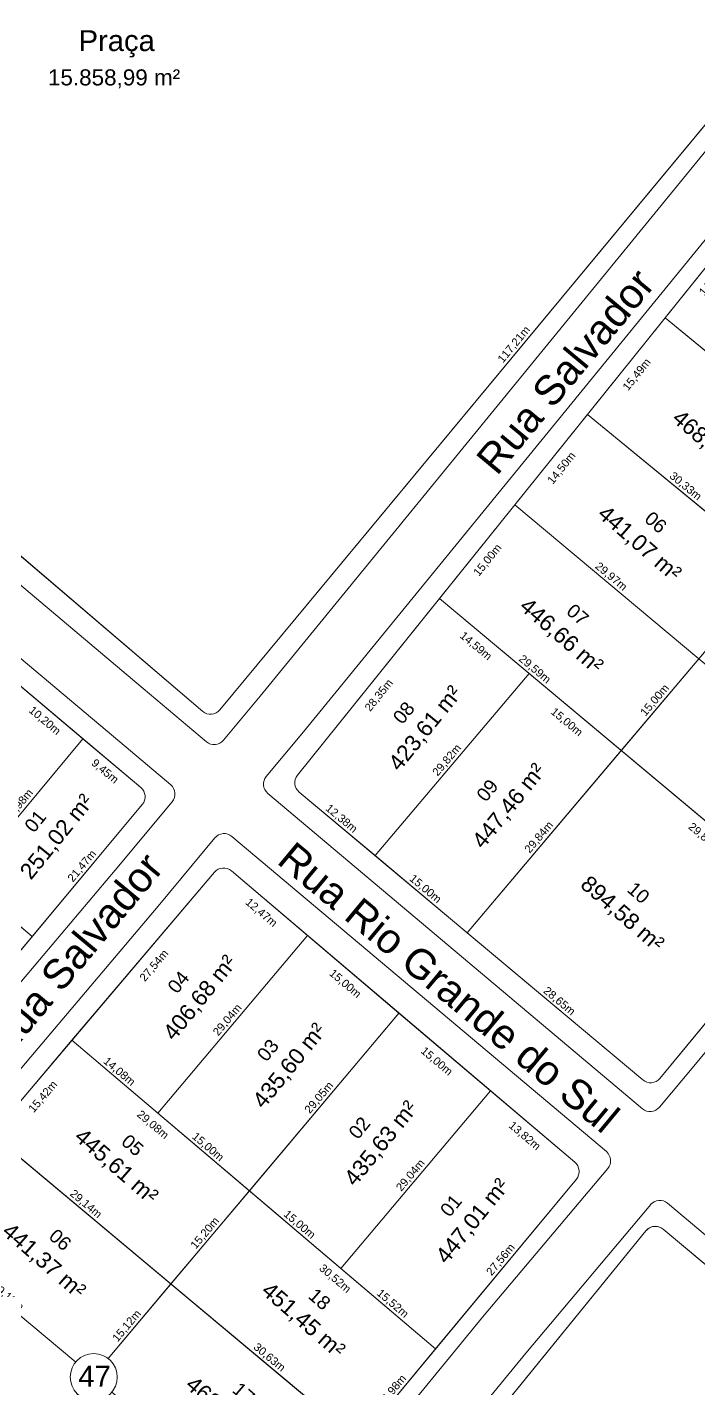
# Model space of a CAD drawing. Header units: metres. Extents: x 3808 to 8215, y 2374 to 6187.
# Drawn here: x 5140.2 to 5224.1, y 2888.7 to 3058.8 of the extents above; entities that cross this region are included whole.
import ezdxf

# ---------------------------------------------------------------- set-up
doc = ezdxf.new("R2010")
doc.units = ezdxf.units.M
for name, color, linetype in [('Areas Lotes', 1, 'Continuous'), ('Calçada', 8, 'Continuous'), ('COTAS', 7, 'Continuous'), ('Lote', 7, 'Continuous'), ('Nome das Ruas', 7, 'Continuous'), ('Nº Lote', 7, 'Continuous'), ('Nº. quadra', 7, 'Continuous'), ('quadras', 7, 'Continuous')]:
    doc.layers.add(name, color=color, linetype=linetype)
doc.styles.add('Arial', font='arial.ttf')
doc.dimstyles.new('Copy(2) of ISO-25', dxfattribs={"dimtxt": 1, "dimasz": 2.5, "dimexe": 1.25, "dimexo": 0.625, "dimgap": 0.2, "dimtad": 1, "dimtoh": 1, "dimlfac": 1, "dimzin": 1, "dimtxsty": 'Arial', "dimblk": 'NONE', "dimcen": 0, "dimse1": 1, "dimse2": 1, "dimsd1": 1, "dimsd2": 1, "dimclrt": 256, "dimaunit": 1, "dimadec": 3, "dimazin": 0, "dimtfac": 1, "dimtmove": 0, "dimatfit": 3, "dimldrblk": 'NONE', "dimfxl": 1, "dimtolj": 1, "dimtzin": 0, "dimarcsym": 0})

# ---------------------------------------------------------------- blocks, each defined once
blk = doc.blocks.new('*D2135')
at = {"layer": 'Defpoints', "color": 0, "linetype": 'Continuous', "transparency": 16777216}
for p in [(5191.19, 2893.64), (5191.19, 2893.64), (5181.63, 2882.1)]:
    blk.add_point(p, dxfattribs=at)
at = {"layer": 'COTAS', "linetype": 'Continuous', "lineweight": 5, "transparency": 16777216, "insert": (5185.8, 2888.38), "char_height": 1, "attachment_point": 5, "rotation": 50.3482, "style": 'Arial'}
blk.add_mtext('\\A1;14,98m', dxfattribs=at)
blk = doc.blocks.new('_None')
blk = doc.blocks.new('*D2136')
at = {"layer": 'Defpoints', "color": 0, "linetype": 'Continuous', "transparency": 16777216}
for p in [(5208.78, 2914.86), (5208.78, 2914.86), (5191.19, 2893.64)]:
    blk.add_point(p, dxfattribs=at)
at = {"layer": 'COTAS', "linetype": 'Continuous', "lineweight": 5, "transparency": 16777216, "insert": (5199.37, 2904.76), "char_height": 1, "attachment_point": 5, "rotation": 50.3482, "style": 'Arial'}
blk.add_mtext('\\A1;27,56m', dxfattribs=at)
blk = doc.blocks.new('*D2141')
at = {"layer": 'Defpoints', "color": 0, "linetype": 'Continuous', "transparency": 16777216}
for p in [(5145.75, 2932.19), (5147.77, 2930.48), (5135.78, 2920.44)]:
    blk.add_point(p, dxfattribs=at)
at = {"layer": 'COTAS', "linetype": 'Continuous', "lineweight": 5, "transparency": 16777216, "insert": (5142.18, 2925.12), "char_height": 1, "attachment_point": 5, "rotation": 49.7005, "style": 'Arial'}
blk.add_mtext('\\A1;15,42m', dxfattribs=at)
blk = doc.blocks.new('*D2142')
at = {"layer": 'Defpoints', "color": 0, "linetype": 'Continuous', "transparency": 16777216}
for p in [(5163.56, 2953.2), (5165.58, 2951.48), (5145.75, 2932.19)]:
    blk.add_point(p, dxfattribs=at)
at = {"layer": 'COTAS', "linetype": 'Continuous', "lineweight": 5, "transparency": 16777216, "insert": (5156.07, 2941.5), "char_height": 1, "attachment_point": 5, "rotation": 49.7005, "style": 'Arial'}
blk.add_mtext('\\A1;27,54m', dxfattribs=at)
blk = doc.blocks.new('*D2143')
at = {"layer": 'Defpoints', "color": 0, "linetype": 'Continuous', "transparency": 16777216}
for p in [(5165.68, 2953.37), (5175.18, 2945.31), (5173.63, 2943.47)]:
    blk.add_point(p, dxfattribs=at)
at = {"layer": 'COTAS', "linetype": 'Continuous', "lineweight": 5, "transparency": 16777216, "insert": (5169.39, 2948.11), "char_height": 1, "attachment_point": 5, "rotation": 319.6939, "style": 'Arial'}
blk.add_mtext('\\A1;12,47m', dxfattribs=at)
blk = doc.blocks.new('*D2144')
at = {"layer": 'Defpoints', "color": 0, "linetype": 'Continuous', "transparency": 16777216}
for p in [(5175.18, 2945.31), (5186.62, 2935.6), (5185.07, 2933.77)]:
    blk.add_point(p, dxfattribs=at)
at = {"layer": 'COTAS', "linetype": 'Continuous', "lineweight": 5, "transparency": 16777216, "insert": (5179.87, 2939.23), "char_height": 1, "attachment_point": 5, "rotation": 319.6939, "style": 'Arial'}
blk.add_mtext('\\A1;15,00m', dxfattribs=at)
blk = doc.blocks.new('*D2145')
at = {"layer": 'Defpoints', "color": 0, "linetype": 'Continuous', "transparency": 16777216}
for p in [(5186.62, 2935.6), (5198.06, 2925.9), (5196.51, 2924.06)]:
    blk.add_point(p, dxfattribs=at)
at = {"layer": 'COTAS', "linetype": 'Continuous', "lineweight": 5, "transparency": 16777216, "insert": (5191.3, 2929.53), "char_height": 1, "attachment_point": 5, "rotation": 319.6939, "style": 'Arial'}
blk.add_mtext('\\A1;15,00m', dxfattribs=at)
blk = doc.blocks.new('*D2146')
at = {"layer": 'Defpoints', "color": 0, "linetype": 'Continuous', "transparency": 16777216}
for p in [(5198.06, 2925.9), (5208.6, 2916.96), (5207.04, 2915.13)]:
    blk.add_point(p, dxfattribs=at)
at = {"layer": 'COTAS', "linetype": 'Continuous', "lineweight": 5, "transparency": 16777216, "insert": (5202.29, 2920.21), "char_height": 1, "attachment_point": 5, "rotation": 319.6939, "style": 'Arial'}
blk.add_mtext('\\A1;13,82m', dxfattribs=at)
blk = doc.blocks.new('*D2157')
at = {"layer": 'Defpoints', "color": 0, "linetype": 'Continuous', "transparency": 16777216}
for p in [(5125.98, 2908.88), (5148.4, 2890.18), (5148.4, 2890.18)]:
    blk.add_point(p, dxfattribs=at)
at = {"layer": 'COTAS', "linetype": 'Continuous', "lineweight": 5, "transparency": 16777216, "insert": (5137.71, 2900.15), "char_height": 1, "attachment_point": 5, "rotation": 320.168, "style": 'Arial'}
blk.add_mtext('\\A1;29,19m', dxfattribs=at)
blk = doc.blocks.new('*D2158')
at = {"layer": 'Defpoints', "color": 0, "linetype": 'Continuous', "transparency": 16777216}
for p in [(5148.4, 2890.18), (5172.01, 2870.49), (5172.01, 2870.49)]:
    blk.add_point(p, dxfattribs=at)
at = {"layer": 'COTAS', "linetype": 'Continuous', "lineweight": 5, "transparency": 16777216, "insert": (5160.72, 2880.95), "char_height": 1, "attachment_point": 5, "rotation": 320.168, "style": 'Arial'}
blk.add_mtext('\\A1;30,74m', dxfattribs=at)
blk = doc.blocks.new('*D2159')
at = {"layer": 'Defpoints', "color": 0, "linetype": 'Continuous', "transparency": 16777216}
for p in [(5135.78, 2920.44), (5158.13, 2901.75), (5158.13, 2901.75)]:
    blk.add_point(p, dxfattribs=at)
at = {"layer": 'COTAS', "linetype": 'Continuous', "lineweight": 5, "transparency": 16777216, "insert": (5147.47, 2911.71), "char_height": 1, "attachment_point": 5, "rotation": 320.1005, "style": 'Arial'}
blk.add_mtext('\\A1;29,14m', dxfattribs=at)
blk = doc.blocks.new('*D2160')
at = {"layer": 'Defpoints', "color": 0, "linetype": 'Continuous', "transparency": 16777216}
for p in [(5158.13, 2901.75), (5181.63, 2882.1), (5181.63, 2882.1)]:
    blk.add_point(p, dxfattribs=at)
at = {"layer": 'COTAS', "linetype": 'Continuous', "lineweight": 5, "transparency": 16777216, "insert": (5170.4, 2892.54), "char_height": 1, "attachment_point": 5, "rotation": 320.1005, "style": 'Arial'}
blk.add_mtext('\\A1;30,63m', dxfattribs=at)
blk = doc.blocks.new('*D2161')
at = {"layer": 'Defpoints', "color": 0, "linetype": 'Continuous', "transparency": 16777216}
for p in [(5145.75, 2932.19), (5156.49, 2923.09), (5156.49, 2923.09)]:
    blk.add_point(p, dxfattribs=at)
at = {"layer": 'COTAS', "linetype": 'Continuous', "lineweight": 5, "transparency": 16777216, "insert": (5151.64, 2928.25), "char_height": 1, "attachment_point": 5, "rotation": 319.686, "style": 'Arial'}
blk.add_mtext('\\A1;14,08m', dxfattribs=at)
blk = doc.blocks.new('*D2162')
at = {"layer": 'Defpoints', "color": 0, "linetype": 'Continuous', "transparency": 16777216}
for p in [(5156.49, 2923.09), (5167.92, 2913.38), (5167.92, 2913.38)]:
    blk.add_point(p, dxfattribs=at)
at = {"layer": 'COTAS', "linetype": 'Continuous', "lineweight": 5, "transparency": 16777216, "insert": (5162.72, 2918.84), "char_height": 1, "attachment_point": 5, "rotation": 319.686, "style": 'Arial'}
blk.add_mtext('\\A1;15,00m', dxfattribs=at)
blk = doc.blocks.new('*D2163')
at = {"layer": 'Defpoints', "color": 0, "linetype": 'Continuous', "transparency": 16777216}
for p in [(5167.92, 2913.38), (5179.36, 2903.68), (5179.36, 2903.68)]:
    blk.add_point(p, dxfattribs=at)
at = {"layer": 'COTAS', "linetype": 'Continuous', "lineweight": 5, "transparency": 16777216, "insert": (5174.16, 2909.14), "char_height": 1, "attachment_point": 5, "rotation": 319.686, "style": 'Arial'}
blk.add_mtext('\\A1;15,00m', dxfattribs=at)
blk = doc.blocks.new('*D2164')
at = {"layer": 'Defpoints', "color": 0, "linetype": 'Continuous', "transparency": 16777216}
for p in [(5179.36, 2903.68), (5191.19, 2893.64), (5191.19, 2893.64)]:
    blk.add_point(p, dxfattribs=at)
at = {"layer": 'COTAS', "linetype": 'Continuous', "lineweight": 5, "transparency": 16777216, "insert": (5185.8, 2899.27), "char_height": 1, "attachment_point": 5, "rotation": 319.686, "style": 'Arial'}
blk.add_mtext('\\A1;15,52m', dxfattribs=at)
blk = doc.blocks.new('*D2165')
at = {"layer": 'Defpoints', "color": 0, "linetype": 'Continuous', "transparency": 16777216}
for p in [(5145.75, 2932.19), (5167.92, 2913.38), (5166.4, 2911.59)]:
    blk.add_point(p, dxfattribs=at)
at = {"layer": 'COTAS', "linetype": 'Continuous', "lineweight": 5, "transparency": 16777216, "insert": (5155.83, 2921.6), "char_height": 1, "attachment_point": 5, "rotation": 319.686, "style": 'Arial'}
blk.add_mtext('\\A1;29,08m', dxfattribs=at)
blk = doc.blocks.new('*D2166')
at = {"layer": 'Defpoints', "color": 0, "linetype": 'Continuous', "transparency": 16777216}
for p in [(5167.92, 2913.38), (5191.19, 2893.64), (5189.71, 2891.9)]:
    blk.add_point(p, dxfattribs=at)
at = {"layer": 'COTAS', "linetype": 'Continuous', "lineweight": 5, "transparency": 16777216, "insert": (5178.6, 2902.38), "char_height": 1, "attachment_point": 5, "rotation": 319.686, "style": 'Arial'}
blk.add_mtext('\\A1;30,52m', dxfattribs=at)
blk = doc.blocks.new('*D2169')
at = {"layer": 'Defpoints', "color": 0, "linetype": 'Continuous', "transparency": 16777216}
for p in [(5148.4, 2890.18), (5148.4, 2890.18), (5138.87, 2878.86)]:
    blk.add_point(p, dxfattribs=at)
at = {"layer": 'COTAS', "linetype": 'Continuous', "lineweight": 5, "transparency": 16777216, "insert": (5143.02, 2885.04), "char_height": 1, "attachment_point": 5, "rotation": 49.9185, "style": 'Arial'}
blk.add_mtext('\\A1;14,80m', dxfattribs=at)
blk = doc.blocks.new('*D2170')
at = {"layer": 'Defpoints', "color": 0, "linetype": 'Continuous', "transparency": 16777216}
for p in [(5158.13, 2901.75), (5158.13, 2901.75), (5148.4, 2890.18)]:
    blk.add_point(p, dxfattribs=at)
at = {"layer": 'COTAS', "linetype": 'Continuous', "lineweight": 5, "transparency": 16777216, "insert": (5152.65, 2896.48), "char_height": 1, "attachment_point": 5, "rotation": 49.9185, "style": 'Arial'}
blk.add_mtext('\\A1;15,12m', dxfattribs=at)
blk = doc.blocks.new('*D2171')
at = {"layer": 'Defpoints', "color": 0, "linetype": 'Continuous', "transparency": 16777216}
for p in [(5167.92, 2913.38), (5167.92, 2913.38), (5158.13, 2901.75)]:
    blk.add_point(p, dxfattribs=at)
at = {"layer": 'COTAS', "linetype": 'Continuous', "lineweight": 5, "transparency": 16777216, "insert": (5162.42, 2908.08), "char_height": 1, "attachment_point": 5, "rotation": 49.9185, "style": 'Arial'}
blk.add_mtext('\\A1;15,20m', dxfattribs=at)
blk = doc.blocks.new('*D2172')
at = {"layer": 'Defpoints', "color": 0, "linetype": 'Continuous', "transparency": 16777216}
for p in [(5186.63, 2935.61), (5186.63, 2935.61), (5167.92, 2913.38)]:
    blk.add_point(p, dxfattribs=at)
at = {"layer": 'COTAS', "linetype": 'Continuous', "lineweight": 5, "transparency": 16777216, "insert": (5176.67, 2925.01), "char_height": 1, "attachment_point": 5, "rotation": 49.9185, "style": 'Arial'}
blk.add_mtext('\\A1;29,05m', dxfattribs=at)
blk = doc.blocks.new('*D2173')
at = {"layer": 'Defpoints', "color": 0, "linetype": 'Continuous', "transparency": 16777216}
for p in [(5175.18, 2945.31), (5175.18, 2945.31), (5156.49, 2923.09)]:
    blk.add_point(p, dxfattribs=at)
at = {"layer": 'COTAS', "linetype": 'Continuous', "lineweight": 5, "transparency": 16777216, "insert": (5165.22, 2934.71), "char_height": 1, "attachment_point": 5, "rotation": 49.9185, "style": 'Arial'}
blk.add_mtext('\\A1;29,04m', dxfattribs=at)
blk = doc.blocks.new('*D2174')
at = {"layer": 'Defpoints', "color": 0, "linetype": 'Continuous', "transparency": 16777216}
for p in [(5198.06, 2925.9), (5198.06, 2925.9), (5179.36, 2903.68)]:
    blk.add_point(p, dxfattribs=at)
at = {"layer": 'COTAS', "linetype": 'Continuous', "lineweight": 5, "transparency": 16777216, "insert": (5188.1, 2915.3), "char_height": 1, "attachment_point": 5, "rotation": 49.9185, "style": 'Arial'}
blk.add_mtext('\\A1;29,04m', dxfattribs=at)
blk = doc.blocks.new('*D2175')
at = {"layer": 'Defpoints', "color": 0, "linetype": 'Continuous', "transparency": 16777216}
for p in [(5174.14, 2963.22), (5183.63, 2955.27), (5183.63, 2955.27)]:
    blk.add_point(p, dxfattribs=at)
at = {"layer": 'COTAS', "linetype": 'Continuous', "lineweight": 5, "transparency": 16777216, "insert": (5179.4, 2959.86), "char_height": 1, "attachment_point": 5, "rotation": 320.0456, "style": 'Arial'}
blk.add_mtext('\\A1;12,38m', dxfattribs=at)
blk = doc.blocks.new('*D2176')
at = {"layer": 'Defpoints', "color": 0, "linetype": 'Continuous', "transparency": 16777216}
for p in [(5183.63, 2955.27), (5195.13, 2945.63), (5195.13, 2945.63)]:
    blk.add_point(p, dxfattribs=at)
at = {"layer": 'COTAS', "linetype": 'Continuous', "lineweight": 5, "transparency": 16777216, "insert": (5189.89, 2951.07), "char_height": 1, "attachment_point": 5, "rotation": 320.0456, "style": 'Arial'}
blk.add_mtext('\\A1;15,00m', dxfattribs=at)
blk = doc.blocks.new('*D2177')
at = {"layer": 'Defpoints', "color": 0, "linetype": 'Continuous', "transparency": 16777216}
for p in [(5195.13, 2945.63), (5217.08, 2927.24), (5217.08, 2927.24)]:
    blk.add_point(p, dxfattribs=at)
at = {"layer": 'COTAS', "linetype": 'Continuous', "lineweight": 5, "transparency": 16777216, "insert": (5206.62, 2937.05), "char_height": 1, "attachment_point": 5, "rotation": 320.0456, "style": 'Arial'}
blk.add_mtext('\\A1;28,65m', dxfattribs=at)
blk = doc.blocks.new('*D2178')
at = {"layer": 'Defpoints', "color": 0, "linetype": 'Continuous', "transparency": 16777216}
for p in [(5237.26, 2949.29), (5237.26, 2949.29), (5219.2, 2927.43)]:
    blk.add_point(p, dxfattribs=at)
at = {"layer": 'COTAS', "linetype": 'Continuous', "lineweight": 5, "transparency": 16777216, "insert": (5227.62, 2938.87), "char_height": 1, "attachment_point": 5, "rotation": 50.4361, "style": 'Arial'}
blk.add_mtext('\\A1;28,36m', dxfattribs=at)
blk = doc.blocks.new('*D2184')
at = {"layer": 'Defpoints', "color": 0, "linetype": 'Continuous', "transparency": 16777216}
for p in [(5191.69, 2987.4), (5193.67, 2985.81), (5173.93, 2965.31)]:
    blk.add_point(p, dxfattribs=at)
at = {"layer": 'COTAS', "linetype": 'Continuous', "lineweight": 5, "transparency": 16777216, "insert": (5184.16, 2975.27), "char_height": 1, "attachment_point": 5, "rotation": 51.2068, "style": 'Arial'}
blk.add_mtext('\\A1;28,35m', dxfattribs=at)
blk = doc.blocks.new('*D2185')
at = {"layer": 'Defpoints', "color": 0, "linetype": 'Continuous', "transparency": 16777216}
for p in [(5201.09, 2999.09), (5203.07, 2997.5), (5191.69, 2987.4)]:
    blk.add_point(p, dxfattribs=at)
at = {"layer": 'COTAS', "linetype": 'Continuous', "lineweight": 5, "transparency": 16777216, "insert": (5197.74, 2992.16), "char_height": 1, "attachment_point": 5, "rotation": 51.2068, "style": 'Arial'}
blk.add_mtext('\\A1;15,00m', dxfattribs=at)
blk = doc.blocks.new('*D2186')
at = {"layer": 'Defpoints', "color": 0, "linetype": 'Continuous', "transparency": 16777216}
for p in [(5210.17, 3010.39), (5212.15, 3008.8), (5201.09, 2999.09)]:
    blk.add_point(p, dxfattribs=at)
at = {"layer": 'COTAS', "linetype": 'Continuous', "lineweight": 5, "transparency": 16777216, "insert": (5206.98, 3003.66), "char_height": 1, "attachment_point": 5, "rotation": 51.2068, "style": 'Arial'}
blk.add_mtext('\\A1;14,50m', dxfattribs=at)
blk = doc.blocks.new('*D2187')
at = {"layer": 'Defpoints', "color": 0, "linetype": 'Continuous', "transparency": 16777216}
for p in [(5219.88, 3022.47), (5221.86, 3020.88), (5210.17, 3010.39)]:
    blk.add_point(p, dxfattribs=at)
at = {"layer": 'COTAS', "linetype": 'Continuous', "lineweight": 5, "transparency": 16777216, "insert": (5216.38, 3015.34), "char_height": 1, "attachment_point": 5, "rotation": 51.2068, "style": 'Arial'}
blk.add_mtext('\\A1;15,49m', dxfattribs=at)
blk = doc.blocks.new('*D2188')
at = {"layer": 'Defpoints', "color": 0, "linetype": 'Continuous', "transparency": 16777216}
for p in [(5229.26, 3034.14), (5231.24, 3032.55), (5219.88, 3022.47)]:
    blk.add_point(p, dxfattribs=at)
at = {"layer": 'COTAS', "linetype": 'Continuous', "lineweight": 5, "transparency": 16777216, "insert": (5225.92, 3027.22), "char_height": 1, "attachment_point": 5, "rotation": 51.2068, "style": 'Arial'}
blk.add_mtext('\\A1;14,97m', dxfattribs=at)
blk = doc.blocks.new('*D2193')
at = {"layer": 'Defpoints', "color": 0, "linetype": 'Continuous', "transparency": 16777216}
for p in [(5202.89, 2978.04), (5202.89, 2978.04), (5183.63, 2955.27)]:
    blk.add_point(p, dxfattribs=at)
at = {"layer": 'COTAS', "linetype": 'Continuous', "lineweight": 5, "transparency": 16777216, "insert": (5192.65, 2967.17), "char_height": 1, "attachment_point": 5, "rotation": 49.7786, "style": 'Arial'}
blk.add_mtext('\\A1;29,82m', dxfattribs=at)
blk = doc.blocks.new('*D2194')
at = {"layer": 'Defpoints', "color": 0, "linetype": 'Continuous', "transparency": 16777216}
for p in [(5214.39, 2968.42), (5214.39, 2968.42), (5195.13, 2945.63)]:
    blk.add_point(p, dxfattribs=at)
at = {"layer": 'COTAS', "linetype": 'Continuous', "lineweight": 5, "transparency": 16777216, "insert": (5204.15, 2957.54), "char_height": 1, "attachment_point": 5, "rotation": 49.7787, "style": 'Arial'}
blk.add_mtext('\\A1;29,84m', dxfattribs=at)
blk = doc.blocks.new('*D2195')
at = {"layer": 'Defpoints', "color": 0, "linetype": 'Continuous', "transparency": 16777216}
for p in [(5191.69, 2987.4), (5202.89, 2978.04), (5201.28, 2976.12)]:
    blk.add_point(p, dxfattribs=at)
at = {"layer": 'COTAS', "linetype": 'Continuous', "lineweight": 5, "transparency": 16777216, "insert": (5196.2, 2981.42), "char_height": 1, "attachment_point": 5, "rotation": 320.0973, "style": 'Arial'}
blk.add_mtext('\\A1;14,59m', dxfattribs=at)
blk = doc.blocks.new('*D2196')
at = {"layer": 'Defpoints', "color": 0, "linetype": 'Continuous', "transparency": 16777216}
for p in [(5202.89, 2978.04), (5214.39, 2968.42), (5212.79, 2966.5)]:
    blk.add_point(p, dxfattribs=at)
at = {"layer": 'COTAS', "linetype": 'Continuous', "lineweight": 5, "transparency": 16777216, "insert": (5207.55, 2971.92), "char_height": 1, "attachment_point": 5, "rotation": 320.0973, "style": 'Arial'}
blk.add_mtext('\\A1;15,00m', dxfattribs=at)
blk = doc.blocks.new('*D2197')
at = {"layer": 'Defpoints', "color": 0, "linetype": 'Continuous', "transparency": 16777216}
for p in [(5214.39, 2968.42), (5237.26, 2949.29), (5235.66, 2947.37)]:
    blk.add_point(p, dxfattribs=at)
at = {"layer": 'COTAS', "linetype": 'Continuous', "lineweight": 5, "transparency": 16777216, "insert": (5224.74, 2957.55), "char_height": 1, "attachment_point": 5, "rotation": 320.0973, "style": 'Arial'}
blk.add_mtext('\\A1;29,81m', dxfattribs=at)
blk = doc.blocks.new('*D2198')
at = {"layer": 'Defpoints', "color": 0, "linetype": 'Continuous', "transparency": 16777216}
for p in [(5191.69, 2987.4), (5214.39, 2968.42), (5214.39, 2968.42)]:
    blk.add_point(p, dxfattribs=at)
at = {"layer": 'COTAS', "linetype": 'Continuous', "lineweight": 5, "transparency": 16777216, "insert": (5203.56, 2978.52), "char_height": 1, "attachment_point": 5, "rotation": 320.0973, "style": 'Arial'}
blk.add_mtext('\\A1;29,59m', dxfattribs=at)
blk = doc.blocks.new('*D2199')
at = {"layer": 'Defpoints', "color": 0, "linetype": 'Continuous', "transparency": 16777216}
for p in [(5201.09, 2999.09), (5224.08, 2979.87), (5224.08, 2979.87)]:
    blk.add_point(p, dxfattribs=at)
at = {"layer": 'COTAS', "linetype": 'Continuous', "lineweight": 5, "transparency": 16777216, "insert": (5213.1, 2990.1), "char_height": 1, "attachment_point": 5, "rotation": 320.1023, "style": 'Arial'}
blk.add_mtext('\\A1;29,97m', dxfattribs=at)
blk = doc.blocks.new('*D2200')
at = {"layer": 'Defpoints', "color": 0, "linetype": 'Continuous', "transparency": 16777216}
for p in [(5224.08, 2979.87), (5246.82, 2960.86), (5246.82, 2960.86)]:
    blk.add_point(p, dxfattribs=at)
at = {"layer": 'COTAS', "linetype": 'Continuous', "lineweight": 5, "transparency": 16777216, "insert": (5235.96, 2970.98), "char_height": 1, "attachment_point": 5, "rotation": 320.0973, "style": 'Arial'}
blk.add_mtext('\\A1;29,64m', dxfattribs=at)
blk = doc.blocks.new('*D2201')
at = {"layer": 'Defpoints', "color": 0, "linetype": 'Continuous', "transparency": 16777216}
for p in [(5210.17, 3010.39), (5233.61, 2991.14), (5233.61, 2991.14)]:
    blk.add_point(p, dxfattribs=at)
at = {"layer": 'COTAS', "linetype": 'Continuous', "lineweight": 5, "transparency": 16777216, "insert": (5222.4, 3001.39), "char_height": 1, "attachment_point": 5, "rotation": 320.6016, "style": 'Arial'}
blk.add_mtext('\\A1;30,33m', dxfattribs=at)
blk = doc.blocks.new('*D2203')
at = {"layer": 'Defpoints', "color": 0, "linetype": 'Continuous', "transparency": 16777216}
for p in [(5219.88, 3022.47), (5243.14, 3003.36), (5243.14, 3003.36)]:
    blk.add_point(p, dxfattribs=at)
at = {"layer": 'COTAS', "linetype": 'Continuous', "lineweight": 5, "transparency": 16777216, "insert": (5232.02, 3013.53), "char_height": 1, "attachment_point": 5, "rotation": 320.6016, "style": 'Arial'}
blk.add_mtext('\\A1;30,10m', dxfattribs=at)
blk = doc.blocks.new('*D2207')
at = {"layer": 'Defpoints', "color": 0, "linetype": 'Continuous', "transparency": 16777216}
for p in [(5224.08, 2979.87), (5224.08, 2979.87), (5214.39, 2968.42)]:
    blk.add_point(p, dxfattribs=at)
at = {"layer": 'COTAS', "linetype": 'Continuous', "lineweight": 5, "transparency": 16777216, "insert": (5218.62, 2974.66), "char_height": 1, "attachment_point": 5, "rotation": 49.7787, "style": 'Arial'}
blk.add_mtext('\\A1;15,00m', dxfattribs=at)
blk = doc.blocks.new('*D2365')
at = {"layer": 'Defpoints', "color": 0, "linetype": 'Continuous', "transparency": 16777216}
for p in [(5147.13, 2969.87), (5147.13, 2969.87), (5132.42, 2952.22)]:
    blk.add_point(p, dxfattribs=at)
at = {"layer": 'COTAS', "linetype": 'Continuous', "lineweight": 5, "transparency": 16777216, "insert": (5139.16, 2961.56), "char_height": 1, "attachment_point": 5, "rotation": 50.185, "style": 'Arial'}
blk.add_mtext('\\A1;22,98m', dxfattribs=at)
blk = doc.blocks.new('*D2366')
at = {"layer": 'Defpoints', "color": 0, "linetype": 'Continuous', "transparency": 16777216}
for p in [(5140.8, 2945.18), (5140.8, 2945.18), (5127.08, 2928.72)]:
    blk.add_point(p, dxfattribs=at)
at = {"layer": 'COTAS', "linetype": 'Continuous', "lineweight": 5, "transparency": 16777216, "insert": (5133.32, 2937.46), "char_height": 1, "attachment_point": 5, "rotation": 50.1821, "style": 'Arial'}
blk.add_mtext('\\A1;21,44m', dxfattribs=at)
blk = doc.blocks.new('*D2367')
at = {"layer": 'Defpoints', "color": 0, "linetype": 'Continuous', "transparency": 16777216}
for p in [(5154.55, 2961.67), (5154.55, 2961.67), (5140.8, 2945.18)]:
    blk.add_point(p, dxfattribs=at)
at = {"layer": 'COTAS', "linetype": 'Continuous', "lineweight": 5, "transparency": 16777216, "insert": (5147.06, 2953.94), "char_height": 1, "attachment_point": 5, "rotation": 50.1821, "style": 'Arial'}
blk.add_mtext('\\A1;21,47m', dxfattribs=at)
blk = doc.blocks.new('*D2395')
at = {"layer": 'Defpoints', "color": 0, "linetype": 'Continuous', "transparency": 16777216}
for p in [(5132.42, 2952.22), (5140.8, 2945.18), (5140.92, 2945.32)]:
    blk.add_point(p, dxfattribs=at)
at = {"layer": 'COTAS', "linetype": 'Continuous', "lineweight": 5, "transparency": 16777216, "insert": (5137.24, 2949.45), "char_height": 1, "attachment_point": 5, "rotation": 319.9928, "style": 'Arial'}
blk.add_mtext('\\A1;10,95m', dxfattribs=at)
blk = doc.blocks.new('*D2407')
at = {"layer": 'Defpoints', "color": 0, "linetype": 'Continuous', "transparency": 16777216}
for p in [(5139.33, 2976.44), (5147.13, 2969.87), (5145.72, 2968.19)]:
    blk.add_point(p, dxfattribs=at)
at = {"layer": 'COTAS', "linetype": 'Continuous', "lineweight": 5, "transparency": 16777216, "insert": (5142.33, 2972.09), "char_height": 1, "attachment_point": 5, "rotation": 319.8948, "style": 'Arial'}
blk.add_mtext('\\A1;10,20m', dxfattribs=at)
blk = doc.blocks.new('*D2408')
at = {"layer": 'Defpoints', "color": 0, "linetype": 'Continuous', "transparency": 16777216}
for p in [(5147.13, 2969.87), (5154.37, 2963.78), (5152.95, 2962.1)]:
    blk.add_point(p, dxfattribs=at)
at = {"layer": 'COTAS', "linetype": 'Continuous', "lineweight": 5, "transparency": 16777216, "insert": (5149.85, 2965.76), "char_height": 1, "attachment_point": 5, "rotation": 319.8948, "style": 'Arial'}
blk.add_mtext('\\A1;9,45m', dxfattribs=at)
blk = doc.blocks.new('*D2409')
at = {"layer": 'Defpoints', "color": 0, "linetype": 'Continuous', "transparency": 16777216}
for p in [(5063.08, 3057.72), (5162.11, 2973.29), (5162.11, 2973.29)]:
    blk.add_point(p, dxfattribs=at)
at = {"layer": 'COTAS', "linetype": 'Continuous', "lineweight": 5, "transparency": 16777216, "insert": (5113.11, 3016.12), "char_height": 1, "attachment_point": 5, "rotation": 319.5503, "style": 'Arial'}
blk.add_mtext('\\A1;130,14m', dxfattribs=at)
blk = doc.blocks.new('*D2410')
at = {"layer": 'Defpoints', "color": 0, "linetype": 'Continuous', "transparency": 16777216}
for p in [(5239.05, 3063.7), (5239.05, 3063.7), (5164.24, 2973.48)]:
    blk.add_point(p, dxfattribs=at)
at = {"layer": 'COTAS', "linetype": 'Continuous', "lineweight": 5, "transparency": 16777216, "insert": (5201.03, 3019.1), "char_height": 1, "attachment_point": 5, "rotation": 50.3329, "style": 'Arial'}
blk.add_mtext('\\A1;117,21m', dxfattribs=at)
blk = doc.blocks.new('*D6317')
at = {"layer": 'Defpoints', "color": 0, "linetype": 'Continuous', "transparency": 16777216}
for p in [(5217.49, 2908.4), (5125.14, 2794.96), (5127.13, 2793.34)]:
    blk.add_point(p, dxfattribs=at)
at = {"layer": 'COTAS', "linetype": 'Continuous', "lineweight": 5, "transparency": 16777216, "insert": (5172.68, 2850.56), "char_height": 1, "attachment_point": 5, "rotation": 50.8537, "style": 'Arial'}
blk.add_mtext('\\A1;146,28m', dxfattribs=at)
blk = doc.blocks.new('*D6343')
at = {"layer": 'Defpoints', "color": 0, "linetype": 'Continuous', "transparency": 16777216}
for p in [(5219.61, 2908.61), (5217.96, 2906.63), (5337.19, 2810.11)]:
    blk.add_point(p, dxfattribs=at)
at = {"layer": 'COTAS', "linetype": 'Continuous', "lineweight": 5, "transparency": 16777216, "insert": (5277.26, 2858), "char_height": 1, "attachment_point": 5, "rotation": 320.0473, "style": 'Arial'}
blk.add_mtext('\\A1;153,38m', dxfattribs=at)

msp = doc.modelspace()

# ---------------------------------------------------------------- linework, layer by layer
at = {"layer": 'Calçada', "linetype": 'Continuous', "lineweight": 5}
for p, q in [((5169.288, 2975.177), (5237.281, 3058.455)), ((5059.378, 3056.352), (5154.656, 2976.16)), ((5054.963, 3050.919), (5150.149, 2970.804)), ((5154.656, 2976.16), (5162.577, 2969.492)), ((5164.694, 2969.678), (5169.288, 2975.177)), ((5150.149, 2970.804), (5158.097, 2964.113)), ((5158.282, 2962.003), (5151.157, 2953.474)), ((5156.517, 2948.972), (5163.63, 2957.486)), ((5165.747, 2957.672), (5212.532, 2918.286)), ((5151.157, 2953.474), (5127.863, 2925.895)), ((5073.871, 2851.121), (5156.517, 2948.972)), ((5212.714, 2916.172), (5197.069, 2897.587)), ((5202.452, 2893.111), (5218.069, 2911.664)), ((5220.182, 2911.845), (5342.594, 2808.791)), ((5197.069, 2897.587), (5124.18, 2808.847)), ((5125.095, 2798.933), (5202.452, 2893.111))]:
    msp.add_line(p, q, dxfattribs=at)
at = {"layer": 'Calçada', "linetype": 'Continuous', "lineweight": 5, "flags": 128}
msp.add_lwpolyline([(5297.811, 3018.848, 0.4113331), (5297.639, 3020.952), (5294.026, 3024.048), (5249.94, 3060.294, 0.4101791), (5247.842, 3060.103), (5242.665, 3053.981), (5174.686, 2970.72), (5170.041, 2965.161, 0.4131078), (5170.227, 2963.052), (5217.04, 2923.641, 0.4142313), (5219.154, 2923.823), (5223.483, 2928.966), (5294.325, 3014.698), (5297.811, 3018.848)], format="xyb", dxfattribs=at)
at = {"layer": 'Calçada', "linetype": 'Continuous', "lineweight": 5}
for centre, start, end in [((5163.543, 2970.639), 229.90715, 320.12355), ((5157.131, 2962.965), 320.12355, 49.90715), ((5164.781, 2956.525), 49.90715, 140.12355), ((5211.566, 2917.138), 319.91062, 49.90715), ((5219.216, 2910.698), 49.90715, 139.91062)]:
    msp.add_arc(centre, 1.5, start, end, dxfattribs=at)
at = {"layer": 'Lote', "linetype": 'Continuous', "lineweight": 5}
for p, q in [((5266.253, 2984.379), (5219.879, 3022.469)), ((5231.426, 2992.938), (5210.173, 3010.394)), ((5201.089, 2999.093), (5224.079, 2979.871)), ((5195.126, 2945.635), (5231.829, 2989.034)), ((5089.257, 2988.441), (5140.802, 2945.18)), ((5237.264, 2949.293), (5191.691, 2987.402)), ((5183.627, 2955.268), (5202.886, 2978.04)), ((5147.135, 2969.872), (5117.735, 2934.604)), ((5175.184, 2945.305), (5156.487, 2923.086)), ((5150.29, 2892.427), (5186.631, 2935.611)), ((5191.193, 2893.638), (5145.753, 2932.194)), ((5179.362, 2903.677), (5198.062, 2925.899)), ((5181.631, 2882.102), (5135.782, 2920.437)), ((5146.223, 2891.998), (5125.983, 2908.881))]:
    msp.add_line(p, q, dxfattribs=at)
at = {"layer": 'Lote', "linetype": 'Continuous', "lineweight": 5, "flags": 128}
for points in [[(5229.26, 3034.139), (5219.879, 3022.469), (5243.14, 3003.363), (5252.338, 3015.181)], [(5201.089, 2999.093), (5191.691, 2987.402), (5214.393, 2968.418), (5224.079, 2979.871)], [(5214.393, 2968.418), (5237.264, 2949.293), (5246.818, 2960.857), (5224.079, 2979.871)], [(5183.627, 2955.268), (5195.126, 2945.635), (5214.393, 2968.418), (5202.886, 2978.04)], [(5132.417, 2952.217), (5147.135, 2969.872), (5139.331, 2976.444), (5124.637, 2958.747)], [(5167.924, 2913.382), (5186.623, 2935.602), (5175.184, 2945.305), (5156.487, 2923.086)], [(5167.924, 2913.382), (5179.362, 2903.677), (5198.062, 2925.899), (5186.623, 2935.602)], [(5158.134, 2901.748), (5167.924, 2913.382), (5145.753, 2932.194), (5135.782, 2920.437)], [(5158.134, 2901.748), (5181.631, 2882.102), (5191.193, 2893.638), (5167.924, 2913.382)]]:
    msp.add_lwpolyline(points, close=True, dxfattribs=at)
for points in [[(5235.531, 2993.585), (5243.14, 3003.363), (5219.879, 3022.469), (5210.173, 3010.394), (5231.426, 2992.938)], [(5231.426, 2992.938), (5210.173, 3010.394), (5201.089, 2999.093), (5224.079, 2979.871), (5231.829, 2989.034)], [(5150.29, 2892.427), (5158.134, 2901.748), (5135.782, 2920.437), (5125.983, 2908.881), (5146.223, 2891.998)], [(5146.223, 2891.998), (5125.983, 2908.881), (5116.55, 2897.758), (5138.873, 2878.86), (5146.51, 2887.934)], [(5150.735, 2888.235), (5172.008, 2870.491), (5181.631, 2882.102), (5158.134, 2901.748), (5150.29, 2892.427)]]:
    msp.add_lwpolyline(points, dxfattribs=at)
for points in [[(5202.886, 2978.04), (5191.691, 2987.402), (5173.931, 2965.308, 0.4082902), (5174.137, 2963.218), (5183.627, 2955.268)], [(5140.802, 2945.18), (5154.552, 2961.673, 0.4127455), (5154.366, 2963.781), (5147.135, 2969.872), (5132.417, 2952.217)], [(5195.126, 2945.635), (5217.084, 2927.239, 0.416211), (5219.204, 2927.434), (5237.264, 2949.293), (5214.393, 2968.418)], [(5175.184, 2945.305), (5165.678, 2953.369, 0.4142471), (5163.563, 2953.195), (5145.753, 2932.194), (5156.487, 2923.086)], [(5117.735, 2934.604), (5124.958, 2928.528, 0.4155062), (5127.075, 2928.715), (5140.802, 2945.18), (5132.417, 2952.217)], [(5179.362, 2903.677), (5191.193, 2893.638), (5208.782, 2914.861, 0.4108729), (5208.598, 2916.962), (5198.062, 2925.899)]]:
    msp.add_lwpolyline(points, format="xyb", close=True, dxfattribs=at)
at = {"layer": 'Nº. quadra', "lineweight": 5}
for start, end in [(0, 180), (180, 0)]:
    msp.add_arc((5148.478, 2890.115), 2.937, start, end, dxfattribs=at)
at = {"layer": 'quadras', "linetype": 'Continuous', "lineweight": 5}
for p, q in [((5164.239, 2973.477), (5239.054, 3063.698)), ((5063.079, 3057.724), (5162.111, 2973.293)), ((5173.931, 2965.308), (5247.294, 3056.575)), ((5154.366, 2963.781), (5054.711, 3047.714)), ((5294.636, 3018.733), (5219.204, 2927.434)), ((5217.084, 2927.239), (5174.137, 2963.218)), ((5154.552, 2961.673), (5127.075, 2928.715)), ((5208.598, 2916.962), (5165.678, 2953.369)), ((5163.563, 2953.195), (5076.669, 2850.732)), ((5123.211, 2811.613), (5208.782, 2914.861)), ((5125.137, 2794.956), (5217.485, 2908.403)), ((5217.485, 2908.403), (5125.137, 2794.956)), ((5219.612, 2908.606), (5337.192, 2810.109)), ((5337.192, 2810.109), (5219.612, 2908.606))]:
    msp.add_line(p, q, dxfattribs=at)
at = {"layer": 'quadras', "linetype": 'Continuous', "lineweight": 5, "flags": 128}
for points in [[(5162.111, 2973.293, 0.4182196), (5164.239, 2973.477), (5239.054, 3063.698, 0.4130255), (5238.862, 3065.806), (5139.786, 3148.645, 0.4129205), (5137.677, 3148.462), (5062.905, 3059.833, 0.4126962), (5063.079, 3057.724)], [(5139.786, 3148.645, 0.4129205), (5137.677, 3148.462), (5062.905, 3059.833, 0.4126962), (5063.079, 3057.724), (5162.111, 2973.293, 0.4182196), (5164.239, 2973.477), (5239.054, 3063.698, 0.4130255), (5238.862, 3065.806)], [(5242.014, 2696.705), (5337.368, 2807.983, 0.4174909), (5337.192, 2810.109), (5219.612, 2908.606, 0.4183421), (5217.485, 2908.403), (5125.137, 2794.956)], [(5125.137, 2794.956), (5242.014, 2696.705), (5337.368, 2807.983, 0.4174909), (5337.192, 2810.109), (5219.612, 2908.606, 0.1761137), (5218.648, 2908.956, 0.2256067), (5217.485, 2908.403)]]:
    msp.add_lwpolyline(points, format="xyb", close=True, dxfattribs=at)
at = {"layer": 'quadras', "linetype": 'Continuous', "lineweight": 5}
for centre, start, end in [((5163.084, 2974.435), 229.5503, 320.33286), ((5175.1, 2964.368), 141.20679, 230.04564), ((5153.4, 2962.634), 320.18211, 49.89479), ((5164.707, 2952.225), 49.69391, 139.70046), ((5218.047, 2928.389), 230.04564, 320.4361), ((5207.627, 2915.818), 320.34817, 49.69391), ((5218.648, 2907.456), 50.04727, 140.85372), ((5218.648, 2907.456), 50.04727, 140.85372)]:
    msp.add_arc(centre, 1.5, start, end, dxfattribs=at)

# ---------------------------------------------------------------- texts
at = {"layer": 'Areas Lotes', "color": 1, "lineweight": 5, "style": 'Arial'}
for s, rotation, p in [('468,19 m²', 318.90341, (5220.604, 3009.676)), ('441,07 m²', 318.90341, (5211.302, 2997.724)), ('446,66 m²', 318.90341, (5201.543, 2986.184)), ('423,61 m²', 50.94257, (5186.667, 2965.687)), ('447,46 m²', 50.94257, (5197.113, 2955.986)), ('251,02 m²', 50.94257, (5140.63, 2952.133)), ('894,58 m²', 318.90341, (5209.142, 2951.449)), ('406,68 m²', 50.94257, (5158.514, 2932.026)), ('435,60 m²', 50.94257, (5169.692, 2923.528)), ('435,63 m²', 50.94257, (5181.13, 2913.824)), ('445,61 m²', 318.90341, (5145.924, 2919.903)), ('447,01 m²', 50.94257, (5192.569, 2904.12)), ('441,37 m²', 318.90341, (5136.883, 2908.089)), ('451,45 m²', 318.90341, (5169.287, 2900.673)), ('463,29 m²', 318.90341, (5159.808, 2888.921))]:
    msp.add_text(s, height=2.0071, rotation=rotation, dxfattribs=at).set_placement(p)
at = {"layer": 'Nome das Ruas', "lineweight": 5, "style": 'Arial'}
for s, rotation, p in [('Rua Salvador', 50.27315, (5198.852, 3002.626, 190.804)), ('Rua Rio Grande do Sul', 320.24296, (5171.21, 2954.409, 190.804)), ('Rua Salvador', 50.27315, (5137.463, 2929.682, 190.804))]:
    msp.add_text(s, height=3.68425, rotation=rotation, dxfattribs=at).set_placement(p)
at = {"layer": 'Nº Lote', "lineweight": 5, "style": 'Arial'}
for s, rotation, p in [('06', 318.90341, (5217.16, 2997.145, 1.156)), ('07', 318.90341, (5207.401, 2985.605, 1.156)), ('08', 50.94257, (5187.038, 2971.561, 1.156)), ('09', 50.94257, (5197.483, 2961.861, 1.156)), ('01', 50.94257, (5141, 2958.008, 1.156)), ('10', 318.90341, (5215, 2950.87, 1.156)), ('04', 50.94257, (5158.885, 2937.901, 1.156)), ('03', 50.94257, (5170.062, 2929.402, 1.156)), ('02', 50.94257, (5181.501, 2919.698, 1.156)), ('05', 318.90341, (5151.782, 2919.324, 1.156)), ('01', 50.94257, (5192.939, 2909.995, 1.156)), ('06', 318.90341, (5142.741, 2907.51, 1.156)), ('18', 318.90341, (5175.145, 2900.094, 1.156)), ('17', 318.90341, (5165.666, 2888.342, 1.156))]:
    msp.add_text(s, height=1.706, rotation=rotation, dxfattribs=at).set_placement(p)
at = {"layer": 'Nº. quadra', "lineweight": 5, "style": 'Arial'}
for s, p in [('Praça', (5146.595, 3055.795)), ('47', (5146.557, 2888.919))]:
    msp.add_text(s, height=2.6083, dxfattribs=at).set_placement(p)
at = {"layer": 'Nº. quadra', "color": 1, "lineweight": 5, "style": 'Arial'}
msp.add_text('15.858,99 m²', height=2.0071, dxfattribs=at).set_placement((5142.758, 3051.501))

# ---------------------------------------------------------------- dimensions: what is measured, and where the dimension line sits
at = {"layer": 'COTAS', "linetype": 'Continuous', "lineweight": 5}
for p1, p2, distance, picture, middle in [((5164.239, 2973.477), (5239.054, 3063.698), 0, '*D2410', (5201.03, 3019.099)), ((5063.079, 3057.724), (5162.111, 2973.293), 0, '*D2409', (5113.114, 3016.118)), ((5219.879, 3022.469), (5243.14, 3003.363), 0, '*D2203', (5232.018, 3013.535)), ((5210.173, 3010.394), (5233.612, 2991.143), 0, '*D2201', (5222.401, 3001.388)), ((5201.089, 2999.093), (5224.079, 2979.871), 0, '*D2199', (5213.098, 2990.097)), ((5173.931, 2965.308), (5191.691, 2987.402), -2.537, '*D2184', (5184.164, 2975.267)), ((5191.691, 2987.402), (5202.886, 2978.04), -2.503, '*D2195', (5196.197, 2981.416)), ((5191.691, 2987.402), (5214.393, 2968.418), 0, '*D2198', (5203.556, 2978.524)), ((5214.393, 2968.418), (5224.079, 2979.871), 0, '*D2207', (5218.625, 2974.662)), ((5224.079, 2979.871), (5246.818, 2960.857), 0, '*D2200', (5235.963, 2970.979)), ((5183.627, 2955.268), (5202.886, 2978.04), 0, '*D2193', (5192.645, 2967.171)), ((5132.4173, 2952.2168), (5147.1346, 2969.8716), 0, '*D2365', (5139.1607, 2961.557)), ((5195.126, 2945.635), (5214.393, 2968.418), 0, '*D2194', (5204.148, 2957.544)), ((5174.137, 2963.218), (5183.627, 2955.268), 0, '*D2175', (5179.396, 2959.857)), ((5140.802, 2945.18), (5154.552, 2961.673), 0, '*D2367', (5147.062, 2953.939)), ((5165.678, 2953.369), (5175.184, 2945.305), -2.406, '*D2143', (5169.392, 2948.113)), ((5219.2037, 2927.4338), (5237.2642, 2949.2932), 0, '*D2178', (5227.6164, 2938.8736)), ((5127.075, 2928.715), (5140.802, 2945.18), 0, '*D2366', (5133.323, 2937.46)), ((5156.487, 2923.086), (5175.184, 2945.305), 0, '*D2173', (5165.223, 2934.711)), ((5145.753, 2932.194), (5156.487, 2923.086), 0, '*D2161', (5151.638, 2928.251)), ((5145.753, 2932.194), (5167.924, 2913.382), -2.355, '*D2165', (5155.833, 2921.602)), ((5179.362, 2903.677), (5198.062, 2925.899), 0, '*D2174', (5188.099, 2915.304)), ((5135.782, 2920.437), (5158.134, 2901.748), 0, '*D2159', (5147.472, 2911.707)), ((5167.924, 2913.382), (5191.193, 2893.638), -2.286, '*D2166', (5178.598, 2902.378)), ((5217.485, 2908.403), (5125.137, 2794.956), 2.567, '*D6317', (5172.681, 2850.565)), ((5125.983, 2908.881), (5148.401, 2890.182), 0, '*D2157', (5137.705, 2900.147)), ((5337.192, 2810.109), (5219.612, 2908.606), 2.573, '*D6343', (5277.264, 2857.998)), ((5158.134, 2901.748), (5181.631, 2882.102), 0, '*D2160', (5170.397, 2892.539)), ((5148.401, 2890.182), (5172.008, 2870.491), 0, '*D2158', (5160.718, 2880.951))]:
    dim = msp.add_aligned_dim(p1=p1, p2=p2, distance=distance, dimstyle='Copy(2) of ISO-25', override={"dimpost": 'm'}, dxfattribs=at)
    dim.commit()
    dim.dimension.update_dxf_attribs({"geometry": picture, "text_midpoint": middle})
for base, p1, p2, angle, picture, middle in [((5231.238, 3032.55), (5219.879, 3022.469), (5229.26, 3034.139), 231.20679, '*D2188', (5225.923, 3027.216)), ((5221.857, 3020.879), (5210.173, 3010.394), (5219.879, 3022.469), 231.20679, '*D2187', (5216.379, 3015.344)), ((5212.151, 3008.805), (5201.089, 2999.093), (5210.173, 3010.394), 231.20679, '*D2186', (5206.984, 3003.656)), ((5203.066, 2997.503), (5191.691, 2987.402), (5201.089, 2999.093), 231.20679, '*D2185', (5197.743, 2992.16)), ((5212.788, 2966.498), (5202.886, 2978.04), (5214.393, 2968.418), 140.09732, '*D2196', (5207.548, 2971.924)), ((5145.72, 2968.192), (5139.331, 2976.444), (5147.135, 2969.872), 139.89479, '*D2407', (5142.334, 2972.091)), ((5152.952, 2962.101), (5147.135, 2969.872), (5154.366, 2963.781), 139.89479, '*D2408', (5149.852, 2965.759)), ((5235.659, 2947.373), (5214.393, 2968.418), (5237.264, 2949.293), 140.09732, '*D2197', (5224.737, 2957.55)), ((5195.126, 2945.635), (5183.627, 2955.268), (5195.126, 2945.635), 140.04564, '*D2176', (5189.891, 2951.065)), ((5140.919, 2945.319), (5132.417, 2952.217), (5140.802, 2945.18), 139.99279, '*D2395', (5137.242, 2949.452)), ((5165.583, 2951.483), (5145.753, 2932.194), (5163.563, 2953.195), 229.70046, '*D2142', (5156.067, 2941.5)), ((5185.067, 2933.767), (5175.184, 2945.305), (5186.623, 2935.602), 139.69391, '*D2144', (5179.865, 2939.229)), ((5217.084, 2927.239), (5195.126, 2945.635), (5217.084, 2927.239), 140.04564, '*D2177', (5206.619, 2937.051)), ((5186.631, 2935.611), (5167.924, 2913.382), (5186.631, 2935.611), 229.91847, '*D2172', (5176.665, 2925.012)), ((5196.506, 2924.064), (5186.623, 2935.602), (5198.062, 2925.899), 139.69391, '*D2145', (5191.304, 2929.526)), ((5147.772, 2930.481), (5135.782, 2920.437), (5145.753, 2932.194), 229.70046, '*D2141', (5142.176, 2925.121)), ((5207.041, 2915.127), (5198.062, 2925.899), (5208.598, 2916.962), 139.69391, '*D2146', (5202.292, 2920.206)), ((5167.924, 2913.382), (5156.487, 2923.086), (5167.924, 2913.382), 139.68601, '*D2162', (5162.724, 2918.845)), ((5208.782, 2914.861), (5191.193, 2893.638), (5208.782, 2914.861), 230.34817, '*D2136', (5199.371, 2904.761)), ((5167.9244, 2913.3815), (5158.1344, 2901.748), (5167.9244, 2913.3815), 229.91847, '*D2171', (5162.4165, 2908.0805)), ((5179.362, 2903.677), (5167.924, 2913.382), (5179.362, 2903.677), 139.68601, '*D2163', (5174.161, 2909.14)), ((5191.193, 2893.638), (5179.362, 2903.677), (5191.193, 2893.638), 139.68601, '*D2164', (5185.796, 2899.268)), ((5158.134, 2901.748), (5148.401, 2890.182), (5158.134, 2901.748), 229.91847, '*D2170', (5152.655, 2896.481)), ((5191.193, 2893.638), (5181.631, 2882.102), (5191.193, 2893.638), 230.34817, '*D2135', (5185.796, 2888.381)), ((5148.401, 2890.182), (5138.873, 2878.86), (5148.401, 2890.182), 229.91847, '*D2169', (5143.024, 2885.036))]:
    dim = msp.add_linear_dim(base=base, p1=p1, p2=p2, angle=angle, dimstyle='Copy(2) of ISO-25', override={"dimpost": 'm', "dimtmove": 1}, dxfattribs=at)
    dim.commit()
    dim.dimension.update_dxf_attribs({"geometry": picture, "text_midpoint": middle})

doc.saveas('drawing.dxf')
